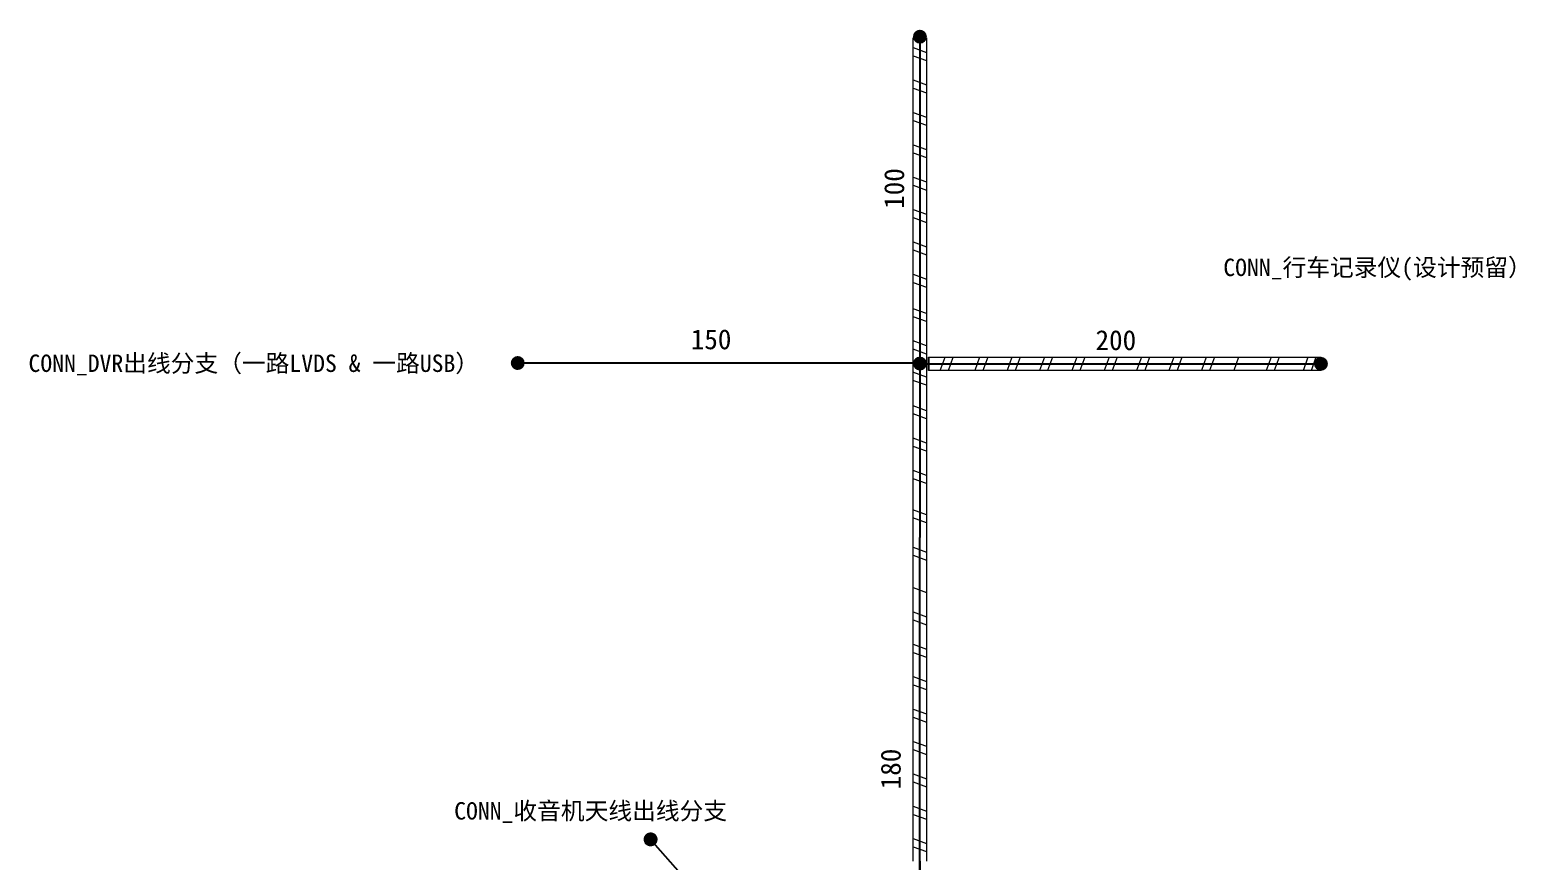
# Model space of a CAD drawing. Header units: millimetres. Extents: x 17 to 3784, y 12 to 1382.
# Drawn here: x 790.2 to 898.3, y 313 to 373.4 of the extents above; entities that cross this region are included whole.
import ezdxf

# ---------------------------------------------------------------- set-up
doc = ezdxf.new("R2010")
doc.units = ezdxf.units.MM
doc.styles.add('FangSong_GB2312_Style', font='simfang.ttf')

msp = doc.modelspace()

# ---------------------------------------------------------------- hatches: boundary and pattern name
h = msp.add_hatch(color=0)
edge = h.paths.add_edge_path(flags=0)
edge.add_arc((854.97, 372.92), 0.507, -180, 180, ccw=False)
h = msp.add_hatch(color=1)
edge = h.paths.add_edge_path(flags=0)
edge.add_arc((825.73, 349.2), 0.507, 360, 720)
h = msp.add_hatch(color=0)
edge = h.paths.add_edge_path(flags=0)
edge.add_arc((854.97, 349.16), 0.507, -180, 180, ccw=False)
h = msp.add_hatch(color=0)
edge = h.paths.add_edge_path(flags=0)
edge.add_arc((884.13, 349.14), 0.507, 180, 540)
h = msp.add_hatch(color=1)
edge = h.paths.add_edge_path(flags=0)
edge.add_arc((835.39, 314.57), 0.507, 311.4357, 671.4357)

# ---------------------------------------------------------------- linework, layer by layer
for p, q in [((854.47, 372.84), (855.3, 372.84)), ((855.59, 349.63), (855.59, 348.66)), ((884.14, 349.63), (884.14, 348.65))]:
    msp.add_line(p, q)
at = {"color": 1}
for p, q in [((825.72, 348.7), (825.72, 349.68)), ((835.01, 314.25), (835.75, 314.89))]:
    msp.add_line(p, q, dxfattribs=at)
at = {"color": 7, "linetype": 'Continuous', "lineweight": 0}
for points in [[(854.48, 370.48), (854.48, 372.84)], [(855.46, 372.84), (855.46, 370.48)], [(854.48, 372.13), (855.46, 371.78)], [(854.48, 371.54), (855.46, 371.19)], [(854.48, 368.13), (854.48, 370.48)], [(854.48, 369.78), (855.46, 369.42)], [(855.46, 370.48), (855.46, 368.13)], [(854.48, 369.19), (855.46, 368.83)], [(854.48, 365.77), (854.48, 368.13)], [(854.48, 367.42), (855.46, 367.07)], [(855.46, 368.13), (855.46, 365.77)], [(854.48, 366.83), (855.46, 366.48)], [(854.48, 363.42), (854.48, 365.77)], [(855.46, 365.77), (855.46, 363.42)], [(854.48, 365.07), (855.46, 364.71)], [(854.48, 364.48), (855.46, 364.13)], [(854.48, 361.07), (854.48, 363.42)], [(855.46, 363.42), (855.46, 361.07)], [(854.48, 362.71), (855.46, 362.36)], [(854.48, 362.12), (855.46, 361.77)], [(854.48, 358.71), (854.48, 361.07)], [(855.46, 361.07), (855.46, 358.71)], [(854.48, 360.36), (855.46, 360.01)], [(854.48, 359.77), (855.46, 359.42)], [(854.48, 356.36), (854.48, 358.71)], [(855.46, 358.71), (855.46, 356.36)], [(854.48, 358), (855.46, 357.65)], [(854.48, 357.42), (855.46, 357.06)], [(854.48, 354), (854.48, 356.36)], [(854.48, 355.65), (855.46, 355.3)], [(855.46, 356.36), (855.46, 354)], [(854.48, 355.06), (855.46, 354.71)], [(854.48, 351.5), (854.48, 354.4)], [(855.46, 354.14), (855.46, 351.5)], [(855.46, 352.8), (854.48, 353.15)], [(855.46, 352.21), (854.48, 352.56)], [(854.48, 349.15), (854.48, 351.5)], [(855.46, 351.5), (855.46, 349.15)], [(855.46, 350.44), (854.48, 350.8)], [(855.46, 349.85), (854.48, 350.21)], [(854.48, 346.79), (854.48, 349.15)], [(855.46, 349.15), (855.46, 346.79)], [(855.59, 349.63), (855.75, 349.63)], [(855.75, 349.63), (858.65, 349.63)], [(856.45, 348.65), (856.81, 349.63)], [(857.04, 348.65), (857.4, 349.63)], [(858.25, 349.63), (860.6, 349.63)], [(859.31, 349.63), (858.96, 348.65)], [(859.9, 349.63), (859.54, 348.65)], [(860.6, 349.63), (862.96, 349.63)], [(861.66, 349.63), (861.31, 348.65)], [(862.25, 349.63), (861.9, 348.65)], [(862.96, 349.63), (865.31, 349.63)], [(864.02, 349.63), (863.66, 348.65)], [(864.61, 349.63), (864.25, 348.65)], [(865.31, 349.63), (867.67, 349.63)], [(866.37, 349.63), (866.02, 348.65)], [(866.96, 349.63), (866.61, 348.65)], [(867.67, 349.63), (870.02, 349.63)], [(868.73, 349.63), (868.37, 348.65)], [(869.31, 349.63), (868.96, 348.65)], [(870.02, 349.63), (872.38, 349.63)], [(871.08, 349.63), (870.73, 348.65)], [(871.67, 349.63), (871.32, 348.65)], [(872.38, 349.63), (874.73, 349.63)], [(873.43, 349.63), (873.08, 348.65)], [(874.02, 349.63), (873.67, 348.65)], [(874.73, 349.63), (877.08, 349.63)], [(875.79, 349.63), (875.44, 348.65)], [(876.38, 349.63), (876.02, 348.65)], [(877.08, 349.63), (879.44, 349.63)], [(878.14, 349.63), (877.79, 348.65)], [(879.44, 349.63), (881.79, 349.63)], [(880.5, 349.63), (880.14, 348.65)], [(881.09, 349.63), (880.73, 348.65)], [(881.79, 349.63), (884.15, 349.63)], [(882.85, 348.66), (883.21, 349.64)], [(883.44, 348.66), (883.79, 349.64)], [(855.44, 348.18), (854.46, 348.53)], [(855.44, 347.59), (854.46, 347.94)], [(855.75, 348.65), (855.59, 348.65)], [(858.39, 348.65), (855.75, 348.65)], [(860.6, 348.65), (858.25, 348.65)], [(862.96, 348.65), (860.6, 348.65)], [(865.31, 348.65), (862.96, 348.65)], [(867.67, 348.65), (865.31, 348.65)], [(870.02, 348.65), (867.67, 348.65)], [(872.38, 348.65), (870.02, 348.65)], [(874.73, 348.65), (872.38, 348.65)], [(877.08, 348.65), (874.73, 348.65)], [(879.44, 348.65), (877.08, 348.65)], [(881.79, 348.65), (879.44, 348.65)], [(884.15, 348.65), (881.79, 348.65)], [(854.48, 344.44), (854.48, 346.79)], [(855.46, 346.79), (855.46, 344.44)], [(855.46, 345.73), (854.48, 346.09)], [(855.46, 345.14), (854.48, 345.5)], [(854.48, 342.08), (854.48, 344.44)], [(855.46, 343.38), (854.48, 343.73)], [(855.46, 344.44), (855.46, 342.08)], [(855.46, 342.79), (854.48, 343.14)], [(854.48, 338.72), (854.48, 342.08)], [(855.46, 341.02), (854.48, 341.38)], [(855.46, 342.08), (855.46, 338.64)], [(855.46, 340.44), (854.48, 340.79)], [(855.44, 338.17), (854.46, 338.52)], [(854.48, 336.52), (854.48, 338.88)], [(855.46, 338.88), (855.46, 336.52)], [(855.44, 337.58), (854.46, 337.94)], [(854.48, 334.17), (854.48, 336.52)], [(855.46, 336.52), (855.46, 334.17)], [(854.48, 335.82), (855.46, 335.46)], [(854.48, 335.23), (855.46, 334.87)], [(854.48, 331.81), (854.48, 334.17)], [(855.46, 334.17), (855.46, 331.81)], [(854.48, 332.87), (855.46, 332.52)], [(854.48, 329.46), (854.48, 331.81)], [(855.46, 331.81), (855.46, 329.46)], [(854.48, 331.11), (855.46, 330.75)], [(854.48, 330.52), (855.46, 330.17)], [(854.48, 327.1), (854.48, 329.46)], [(855.46, 329.46), (855.46, 327.1)], [(854.48, 328.75), (855.46, 328.4)], [(854.48, 328.16), (855.46, 327.81)], [(854.48, 324.75), (854.48, 327.1)], [(854.48, 326.4), (855.46, 326.05)], [(855.46, 327.1), (855.46, 324.75)], [(854.48, 325.81), (855.46, 325.46)], [(854.48, 322.4), (854.48, 324.75)], [(854.48, 324.04), (855.46, 323.69)], [(855.46, 324.75), (855.46, 322.4)], [(854.48, 323.46), (855.46, 323.1)], [(854.48, 320.04), (854.48, 322.4)], [(855.46, 322.4), (855.46, 320.04)], [(854.48, 321.69), (855.46, 321.34)], [(854.48, 321.1), (855.46, 320.75)], [(854.48, 317.69), (854.48, 320.04)], [(855.46, 320.04), (855.46, 317.69)], [(854.48, 319.34), (855.46, 318.98)], [(854.48, 318.75), (855.46, 318.39)], [(854.48, 315.33), (854.48, 317.69)], [(855.46, 317.69), (855.46, 315.33)], [(854.48, 316.98), (855.46, 316.63)], [(854.48, 316.39), (855.46, 316.04)], [(854.48, 312.98), (854.48, 315.33)], [(854.48, 314.63), (855.46, 314.27)], [(855.46, 315.33), (855.46, 312.98)], [(854.48, 314.04), (855.46, 313.68)]]:
    msp.add_lwpolyline(points, dxfattribs=at)
at = {"color": 7, "linetype": 'Continuous', "lineweight": 25}
for points in [[(854.97, 372.74), (854.97, 336.52)], [(854.82, 349.14), (884.12, 349.14)], [(854.97, 312.23), (854.97, 336.52)], [(854.96, 312.98), (854.96, 292.6)]]:
    msp.add_lwpolyline(points, dxfattribs=at)
at = {"color": 7, "linetype": 'Continuous', "lineweight": 13}
for points in [[(854.97, 353.85), (854.97, 336.52)], [(881.79, 349.14), (858.28, 349.14)], [(854.97, 336.52), (854.97, 313.01)]]:
    msp.add_lwpolyline(points, dxfattribs=at)
at = {"color": 1, "linetype": 'Continuous', "lineweight": 25}
for points in [[(855.03, 349.19), (825.74, 349.19)], [(854.78, 292.59), (835.39, 314.56)]]:
    msp.add_lwpolyline(points, dxfattribs=at)
at = {"color": 1, "linetype": 'Continuous', "lineweight": 13}
msp.add_lwpolyline([(828.07, 349.19), (851.58, 349.19)], dxfattribs=at)

# ---------------------------------------------------------------- texts
at = {"color": 1, "linetype": 'Continuous', "style": 'FangSong_GB2312_Style'}
for s, p in [('100', (853.82, 360.41)), ('180', (853.57, 318.21))]:
    msp.add_text(s, height=1.447, rotation=90, dxfattribs=at).set_placement(p)
at = {"color": 2, "linetype": 'Continuous', "style": 'FangSong_GB2312_Style'}
msp.add_text('CONN_行车记录仪(设计预留）', height=1.2655, dxfattribs=at).set_placement((877.03, 355.52))
at = {"color": 1, "linetype": 'Continuous', "style": 'FangSong_GB2312_Style'}
for s, height, p in [('150', 1.447, (838.31, 350.2)), ('200', 1.447, (867.74, 350.14)), ('CONN_DVR出线分支（一路LVDS & 一路USB）', 1.2655, (790.16, 348.55)), ('CONN_收音机天线出线分支', 1.2655, (821.11, 316.01))]:
    msp.add_text(s, height=height, dxfattribs=at).set_placement(p)

doc.saveas('drawing.dxf')
